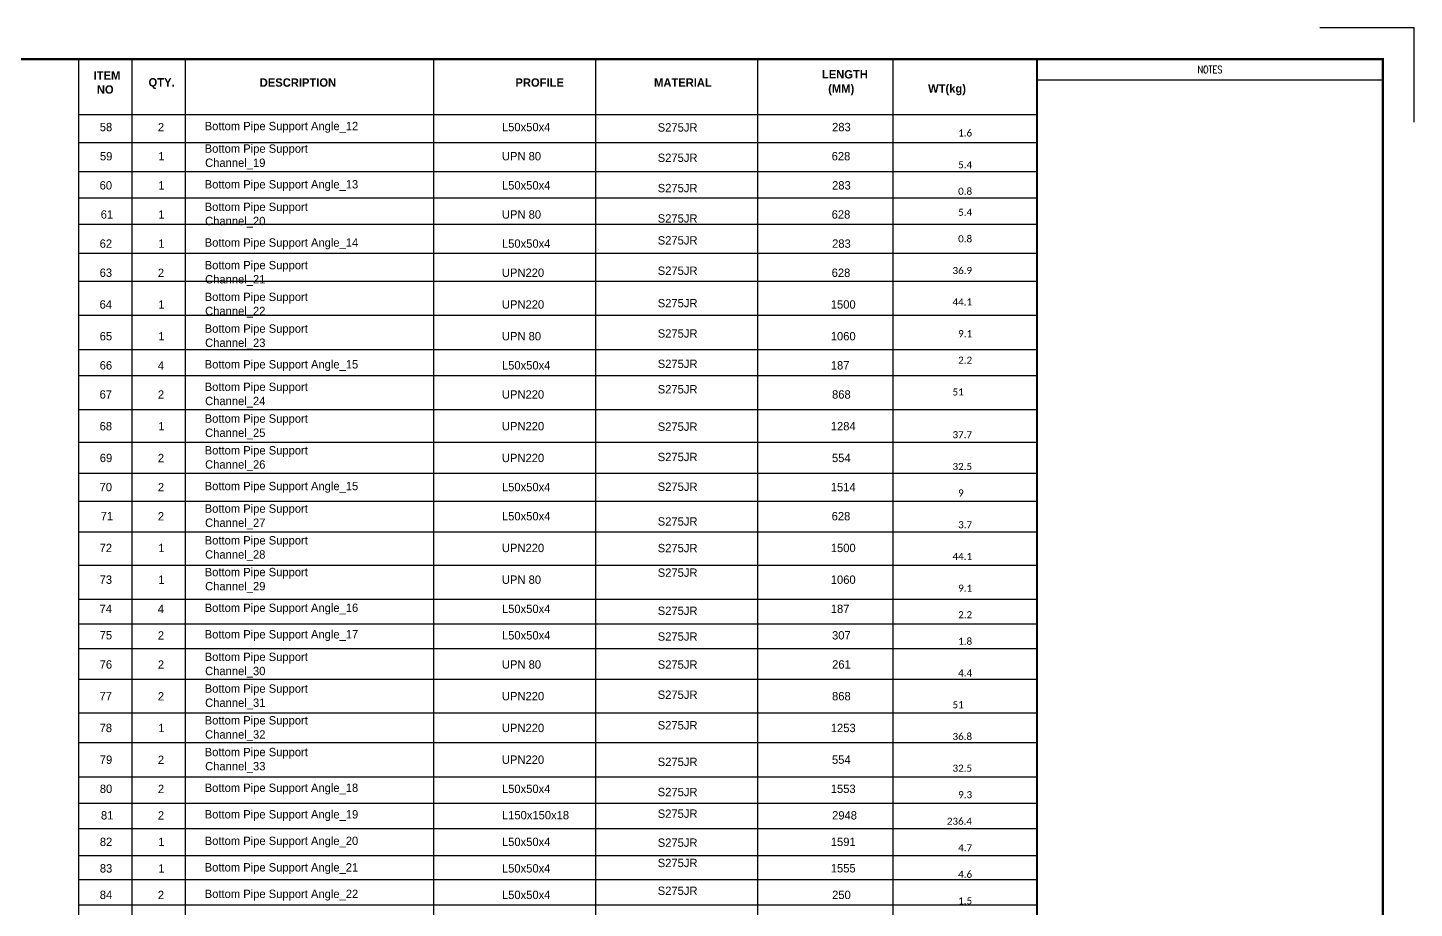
# Model space of a CAD drawing. Header units: millimetres. Extents: x 0 to 16187, y -20471 to 6290.
# Drawn here: x 4717 to 5379, y 421 to 841 of the extents above; entities that cross this region are included whole.
import ezdxf
from ezdxf.enums import TextEntityAlignment as Align

# ---------------------------------------------------------------- set-up
doc = ezdxf.new("R2010")
doc.units = ezdxf.units.MM
doc.layers.add('BORDER1', color=3, linetype='Continuous')
doc.layers.add('BORDER2', color=7, linetype='Continuous')
doc.styles.add('MtXpl_Calibri', font='', dxfattribs={"height": 0.2})
doc.styles.add('MtXpl_Century_Gothic', font='', dxfattribs={"height": 0.2})
doc.styles.add('MtXpl_Century_Gothic1', font='', dxfattribs={"height": 0.2})
doc.styles.add('ROMANC', font='ROMANC', dxfattribs={"height": 5})
doc.styles.add('ROMANS', font='ROMANS.shx', dxfattribs={"width": 0.8})
doc.styles.add('ROMANT', font='ROMANT', dxfattribs={"height": 4})
doc.styles.get('MtXpl_Calibri').set_extended_font_data('Calibri')
doc.styles.get('MtXpl_Century_Gothic').set_extended_font_data('Century Gothic', bold=True)
doc.styles.get('MtXpl_Century_Gothic1').set_extended_font_data('Century Gothic')

# ---------------------------------------------------------------- blocks, each defined once
blk = doc.blocks.new('*U609')
at = {"layer": 'BORDER1', "color": 154, "true_color": 0x1859a9, "const_width": 1}
blk.add_lwpolyline([(1.81, 811), (1144, 811), (1144, 0), (0, 0), (0, 811)], close=True, dxfattribs=at)
blk.add_lwpolyline([(979, 0), (979, 811)], dxfattribs=at)
at = {"layer": 'BORDER2'}
for points in [[(1159, 781), (1159, 826), (1114, 826)], [(1144, 801), (979, 801)]]:
    blk.add_lwpolyline(points, dxfattribs=at)
at = {"layer": 'BORDER2', "style": 'ROMANC', "width": 0.8}
blk.add_text('NOTES', height=3.5, dxfattribs=at).set_placement((1061.5, 806), align=Align.MIDDLE_CENTER)
at = {"layer": 'BORDER2', "flags": 8}
for tag, height, style, p in [('REV-A', 3.24, 'ROMANS', (986.93, 140.25)), ('RE-A', 8.06, 'ROMANT', (1084.63, 7.17))]:
    blk.add_attdef(tag, text='', height=height, dxfattribs=dict(at, style=style)).set_placement(p, align=Align.CENTER)
at = {"layer": 'BORDER2', "style": 'ROMANS', "width": 3.830216}
blk.add_attdef('DATE-A', text='', height=3.24, dxfattribs=at).set_placement((995.51, 140.25), (1008.51, 140.25), align=Align.FIT)
at = {"layer": 'BORDER2'}
for tag, height, style, p in [('DRN-A', 3.24, 'ROMANS', (1018.38, 140.25)), ('CHD-A', 3.24, 'ROMANS', (1032.35, 140.25)), ('APD-A', 3.24, 'ROMANS', (1046.64, 140.25)), ('CONS_CONT_VEND', 4.2, 'ROMANC', (1061.39, 72.83))]:
    blk.add_attdef(tag, text='', height=height, dxfattribs=dict(at, style=style)).set_placement(p, align=Align.CENTER)
at = {"layer": 'BORDER2', "style": 'ROMANS', "width": 0.8}
for tag, p, height in [('1:X', (997.23, 122.55), 3.5), ('LOC', (1042.74, 122.55), 3.5), ('PROJ_NO', (1118.64, 122.55), 3.5), ('CONS_DRG_NO', (1011, 63), 3)]:
    blk.add_attdef(tag, p, '', height=height, dxfattribs=at)
at = {"layer": 'BORDER2', "lineweight": 30, "width": 0.8, "flags": 104}
blk.add_attdef('COMMENTS-A', text='', height=2.2, dxfattribs=at).set_placement((1055.21, 142.07), align=Align.MIDDLE_LEFT)
at = {"layer": 'BORDER2', "style": 'ROMANS', "width": 0.8}
for tag, p in [('PROJECT_TITLE_1', (1061.07, 55.35)), ('PROJECT_TITLE_2', (1061.07, 49.3))]:
    blk.add_attdef(tag, text='', height=3.5, dxfattribs=at).set_placement(p, align=Align.MIDDLE)
at = {"layer": 'BORDER2', "style": 'ROMANT', "width": 0.8}
for tag, p in [('DRG_TITLE_1', (1061.07, 36.31)), ('DRG_TITLE_2', (1061.07, 28.31)), ('DRG_TITLE_3', (1061.07, 20.31))]:
    blk.add_attdef(tag, text='', height=5, dxfattribs=at).set_placement(p, align=Align.CENTER)
at = {"layer": 'BORDER2', "style": 'ROMANT'}
for tag, p in [('AR', (995, 7.17)), ('PA', (1011.74, 7.17)), ('DC', (1028.45, 7.17)), ('TS', (1120.84, 7.17))]:
    blk.add_attdef(tag, p, '', height=8.06, dxfattribs=at)
for tag, p in [('SRNO', (1074.7, 7.17)), ('SH', (1115.8, 7.18))]:
    blk.add_attdef(tag, text='', height=8.06, dxfattribs=at).set_placement(p, align=Align.RIGHT)
at = {"layer": 'BORDER2', "style": 'ROMANS', "flags": 2}
blk.add_attdef('TB_VERSION', text='', height=2, dxfattribs=at).set_placement((1, -1), align=Align.TOP_LEFT)

msp = doc.modelspace()

# ---------------------------------------------------------------- linework, layer by layer
at = {"color": 0, "linetype": 'ByBlock', "lineweight": -2}
for p, q in [((4741.25796, 826), (5121.36221, 826)), ((4741.25796, 799.64992), (5121.36221, 799.64992)), ((4741.25796, 658.76749), (5198.62903, 658.76749))]:
    msp.add_line(p, q, dxfattribs=at)
for p, q in [((4741.25796, 826), (4741.25796, 16.72194)), ((4766.724, 826), (4766.724, 658.76749)), ((4792.19004, 826), (4792.19004, 658.76749)), ((4910.70273, 826), (4910.70273, 658.76749)), ((4987.96955, 826), (4987.96955, 658.76749)), ((5065.23637, 826), (5065.23637, 17.8191)), ((5129.85131, 826), (5129.85131, 799.64992)), ((4741.25796, 799.64992), (5198.62903, 799.64992)), ((5129.85131, 799.64992), (5129.85131, 658.76749)), ((5198.62903, 799.64992), (5198.62903, 658.76749)), ((4741.25796, 786.29623), (5198.62903, 786.29623)), ((4741.25796, 772.42088), (5198.62903, 772.42088)), ((4741.25796, 759.85456), (5198.62903, 759.85456)), ((4741.25796, 747.28824), (5198.62903, 747.28824)), ((4741.25796, 733.41289), (5198.62903, 733.41289)), ((4741.25796, 720.0592), (5198.62903, 720.0592)), ((4741.25796, 703.8245), (5198.62903, 703.8245)), ((4741.25796, 687.42226), (5198.62903, 687.42226)), ((4741.25796, 675.10419), (5198.62903, 675.10419)), ((4741.25796, 658.76749), (5198.62903, 658.76749)), ((4741.25796, 658.76749), (5198.62903, 658.76749)), ((4766.724, 658.76749), (4766.724, 16.72194)), ((4792.19004, 658.76749), (4792.19004, 16.72194)), ((4910.70273, 658.76749), (4910.70273, 16.72194)), ((4987.96955, 658.76749), (4987.96955, 16.72194)), ((5129.85131, 658.76749), (5129.85131, 16.72194)), ((5198.62903, 658.76749), (5198.62903, 16.72194)), ((4741.25796, 643.15152), (5198.62903, 643.15152)), ((4741.25796, 628.49654), (5198.62903, 628.49654)), ((4741.25796, 615.04278), (5198.62903, 615.04278)), ((4741.25796, 600.38779), (5198.62903, 600.38779)), ((4741.25796, 584.58024), (5198.62903, 584.58024)), ((4741.25796, 568.32991), (5198.62903, 568.32991)), ((4741.25796, 556.50433), (5198.62903, 556.50433)), ((4741.25796, 544.67875), (5198.62903, 544.67875)), ((4741.25796, 530.1727), (5198.62903, 530.1727)), ((4741.25796, 514.0899), (5198.62903, 514.0899)), ((4741.25796, 499.8992), (5198.62903, 499.8992)), ((4741.25796, 483.50106), (5198.62903, 483.50106)), ((4741.25796, 470.91849), (5198.62903, 470.91849)), ((4741.25796, 458.85147), (5198.62903, 458.85147)), ((4741.25796, 446.00593), (5198.62903, 446.00593)), ((4741.25796, 434.52279), (5198.62903, 434.52279)), ((4741.25796, 422.45577), (5198.62903, 422.45577))]:
    msp.add_line(p, q)

# ---------------------------------------------------------------- block references
at = {"layer": 'BORDER1'}
msp.add_blockref('*U609', (4219.62903, 15), dxfattribs=at)

# ---------------------------------------------------------------- texts
at = {"color": 0}
for s, height, style, p in [('LENGTH', 3.9884, 'MtXpl_Century_Gothic', (5095.98544, 816.77965)), ('ITEM', 3.9884, 'MtXpl_Century_Gothic', (4748.49034, 816.2645)), ('QTY.', 3.9884, 'MtXpl_Century_Gothic', (4774.68928, 812.94761)), ('DESCRIPTION', 3.9884, 'MtXpl_Century_Gothic', (4827.73054, 812.84051)), ('PROFILE', 3.9884, 'MtXpl_Century_Gothic', (4949.74706, 812.84051)), ('MATERIAL', 3.9884, 'MtXpl_Century_Gothic', (5015.88948, 812.84051)), ('(MM)', 3.9884, 'MtXpl_Century_Gothic', (5098.98284, 809.95608)), ('WT(kg)', 3.9884, 'MtXpl_Century_Gothic', (5146.65005, 810.00624)), ('NO', 3.9884, 'MtXpl_Century_Gothic', (4750.01683, 809.51684)), ('58', 3.9884, 'MtXpl_Century_Gothic1', (4751.4064, 791.59835)), ('2', 3.9884, 'MtXpl_Century_Gothic1', (4779.11963, 791.54819)), ('Bottom Pipe Support Angle_12', 3.9884, 'MtXpl_Century_Gothic1', (4801.48017, 792.08775)), ('L50x50x4', 3.9884, 'MtXpl_Century_Gothic1', (4943.30281, 791.59835)), ('S275JR', 3.9884, 'MtXpl_Century_Gothic1', (5017.63611, 791.42405)), ('283', 3.9884, 'MtXpl_Century_Gothic1', (5100.83768, 791.59835)), ('1.6', 3.3748, 'MtXpl_Calibri', (5160.99998, 789.08373)), ('59', 3.9884, 'MtXpl_Century_Gothic1', (4751.48638, 777.69701)), ('1', 3.9884, 'MtXpl_Century_Gothic1', (4779.33925, 777.69701)), ('Bottom Pipe Support', 3.9884, 'MtXpl_Century_Gothic1', (4801.48017, 781.32977)), ('UPN 80', 3.9884, 'MtXpl_Century_Gothic1', (4943.28926, 777.69701)), ('S275JR', 3.9884, 'MtXpl_Century_Gothic1', (5017.63611, 776.94736)), ('628', 3.9884, 'MtXpl_Century_Gothic1', (5100.62891, 777.69701)), ('Channel_19', 3.9884, 'MtXpl_Century_Gothic1', (4801.67538, 774.58212)), ('5.4', 3.3748, 'MtXpl_Calibri', (5160.99998, 773.93733)), ('60', 3.9884, 'MtXpl_Century_Gothic1', (4751.32641, 763.79567)), ('1', 3.9884, 'MtXpl_Century_Gothic1', (4779.33925, 763.79567)), ('Bottom Pipe Support Angle_13', 3.9884, 'MtXpl_Century_Gothic1', (4801.48017, 764.28506)), ('L50x50x4', 3.9884, 'MtXpl_Century_Gothic1', (4943.30281, 763.79567)), ('283', 3.9884, 'MtXpl_Century_Gothic1', (5100.83768, 763.79567)), ('S275JR', 3.9884, 'MtXpl_Century_Gothic1', (5017.63611, 762.47067)), ('0.8', 3.3748, 'MtXpl_Calibri', (5160.99998, 761.28105)), ('Bottom Pipe Support', 3.9884, 'MtXpl_Century_Gothic1', (4801.48017, 753.52708)), ('5.4', 3.3748, 'MtXpl_Calibri', (5160.99998, 751.24279)), ('61', 3.9884, 'MtXpl_Century_Gothic1', (4751.87004, 749.89432)), ('1', 3.9884, 'MtXpl_Century_Gothic1', (4779.33925, 749.89432)), ('Channel_20', 3.9884, 'MtXpl_Century_Gothic1', (4801.67538, 746.77943)), ('UPN 80', 3.9884, 'MtXpl_Century_Gothic1', (4943.28926, 749.89432)), ('S275JR', 3.9884, 'MtXpl_Century_Gothic1', (5017.63611, 747.99397)), ('628', 3.9884, 'MtXpl_Century_Gothic1', (5100.62891, 749.89432)), ('S275JR', 3.9884, 'MtXpl_Century_Gothic1', (5017.63611, 737.522)), ('0.8', 3.3748, 'MtXpl_Calibri', (5160.99998, 738.58651)), ('62', 3.9884, 'MtXpl_Century_Gothic1', (4751.33861, 735.99298)), ('1', 3.9884, 'MtXpl_Century_Gothic1', (4779.33925, 735.99298)), ('Bottom Pipe Support Angle_14', 3.9884, 'MtXpl_Century_Gothic1', (4801.48017, 736.48238)), ('L50x50x4', 3.9884, 'MtXpl_Century_Gothic1', (4943.30281, 735.99298)), ('283', 3.9884, 'MtXpl_Century_Gothic1', (5100.83768, 735.99298)), ('Bottom Pipe Support', 3.9884, 'MtXpl_Century_Gothic1', (4801.48017, 725.7244)), ('63', 3.9884, 'MtXpl_Century_Gothic1', (4751.34403, 722.09164)), ('2', 3.9884, 'MtXpl_Century_Gothic1', (4779.11963, 722.04148)), ('Channel_21', 3.9884, 'MtXpl_Century_Gothic1', (4801.67538, 718.97675)), ('UPN220', 3.9884, 'MtXpl_Century_Gothic1', (4943.28926, 722.09164)), ('S275JR', 3.9884, 'MtXpl_Century_Gothic1', (5017.63611, 723.0453)), ('628', 3.9884, 'MtXpl_Century_Gothic1', (5100.62891, 722.09164)), ('36.9', 3.3748, 'MtXpl_Calibri', (5158.30533, 723.44011)), ('Bottom Pipe Support', 3.9884, 'MtXpl_Century_Gothic1', (4801.48017, 710.578)), ('64', 3.9884, 'MtXpl_Century_Gothic1', (4751.3115, 706.94524)), ('1', 3.9884, 'MtXpl_Century_Gothic1', (4779.33925, 706.94524)), ('Channel_22', 3.9884, 'MtXpl_Century_Gothic1', (4801.67538, 703.83035)), ('UPN220', 3.9884, 'MtXpl_Century_Gothic1', (4943.28926, 706.94524)), ('S275JR', 3.9884, 'MtXpl_Century_Gothic1', (5017.63611, 707.57671)), ('1500', 3.9884, 'MtXpl_Century_Gothic1', (5100.21407, 706.94524)), ('44.1', 3.3748, 'MtXpl_Calibri', (5158.30533, 708.45242)), ('65', 3.9884, 'MtXpl_Century_Gothic1', (4751.35895, 691.79884)), ('1', 3.9884, 'MtXpl_Century_Gothic1', (4779.33925, 691.79884)), ('Bottom Pipe Support', 3.9884, 'MtXpl_Century_Gothic1', (4801.48017, 695.4316)), ('UPN 80', 3.9884, 'MtXpl_Century_Gothic1', (4943.28926, 691.79884)), ('S275JR', 3.9884, 'MtXpl_Century_Gothic1', (5017.63611, 693.10002)), ('1060', 3.9884, 'MtXpl_Century_Gothic1', (5100.21407, 691.79884)), ('9.1', 3.3748, 'MtXpl_Calibri', (5160.99998, 693.30602)), ('Channel_23', 3.9884, 'MtXpl_Century_Gothic1', (4801.67538, 688.68395)), ('66', 3.9884, 'MtXpl_Century_Gothic1', (4751.35895, 677.8975)), ('4', 3.9884, 'MtXpl_Century_Gothic1', (4779.10471, 677.84734)), ('Bottom Pipe Support Angle_15', 3.9884, 'MtXpl_Century_Gothic1', (4801.48017, 678.3869)), ('L50x50x4', 3.9884, 'MtXpl_Century_Gothic1', (4943.30281, 677.8975)), ('S275JR', 3.9884, 'MtXpl_Century_Gothic1', (5017.63611, 678.62333)), ('187', 3.9884, 'MtXpl_Century_Gothic1', (5100.21407, 677.8975)), ('2.2', 3.3748, 'MtXpl_Calibri', (5160.99998, 680.64974)), ('Bottom Pipe Support', 3.9884, 'MtXpl_Century_Gothic1', (4801.48017, 667.62892)), ('S275JR', 3.9884, 'MtXpl_Century_Gothic1', (5017.63611, 666.47898)), ('51', 3.3748, 'MtXpl_Calibri', (5158.30533, 665.50334)), ('67', 3.9884, 'MtXpl_Century_Gothic1', (4751.3115, 663.99616)), ('2', 3.9884, 'MtXpl_Century_Gothic1', (4779.11963, 663.946)), ('Channel_24', 3.9884, 'MtXpl_Century_Gothic1', (4801.67538, 660.88127)), ('UPN220', 3.9884, 'MtXpl_Century_Gothic1', (4943.28926, 663.99616)), ('868', 3.9884, 'MtXpl_Century_Gothic1', (5100.81599, 663.99616)), ('Bottom Pipe Support', 3.9884, 'MtXpl_Century_Gothic1', (4801.48017, 652.48252)), ('68', 3.9884, 'MtXpl_Century_Gothic1', (4751.33183, 648.84976)), ('1', 3.9884, 'MtXpl_Century_Gothic1', (4779.33925, 648.84976)), ('Channel_25', 3.9884, 'MtXpl_Century_Gothic1', (4801.67538, 645.73487)), ('UPN220', 3.9884, 'MtXpl_Century_Gothic1', (4943.28926, 648.84976)), ('S275JR', 3.9884, 'MtXpl_Century_Gothic1', (5017.63611, 648.64439)), ('1284', 3.9884, 'MtXpl_Century_Gothic1', (5100.21407, 648.84976)), ('37.7', 3.3748, 'MtXpl_Calibri', (5158.30533, 645.09009)), ('69', 3.9884, 'MtXpl_Century_Gothic1', (4751.41182, 633.70336)), ('2', 3.9884, 'MtXpl_Century_Gothic1', (4779.11963, 633.6532)), ('Bottom Pipe Support', 3.9884, 'MtXpl_Century_Gothic1', (4801.48017, 637.33613)), ('UPN220', 3.9884, 'MtXpl_Century_Gothic1', (4943.28926, 633.70336)), ('S275JR', 3.9884, 'MtXpl_Century_Gothic1', (5017.63611, 634.16769)), ('554', 3.9884, 'MtXpl_Century_Gothic1', (5100.77803, 633.70336)), ('Channel_26', 3.9884, 'MtXpl_Century_Gothic1', (4801.67538, 630.58847)), ('32.5', 3.3748, 'MtXpl_Calibri', (5158.30533, 629.94369)), ('70', 3.9884, 'MtXpl_Century_Gothic1', (4751.31421, 619.80202)), ('2', 3.9884, 'MtXpl_Century_Gothic1', (4779.11963, 619.75186)), ('Bottom Pipe Support Angle_15', 3.9884, 'MtXpl_Century_Gothic1', (4801.48017, 620.29142)), ('L50x50x4', 3.9884, 'MtXpl_Century_Gothic1', (4943.30281, 619.80202)), ('S275JR', 3.9884, 'MtXpl_Century_Gothic1', (5017.63611, 619.97708)), ('1514', 3.9884, 'MtXpl_Century_Gothic1', (5100.21407, 619.80202)), ('9', 3.3748, 'MtXpl_Calibri', (5160.99998, 617.2874)), ('71', 3.9884, 'MtXpl_Century_Gothic1', (4751.85784, 605.95084)), ('2', 3.9884, 'MtXpl_Century_Gothic1', (4779.11963, 605.85052)), ('Bottom Pipe Support', 3.9884, 'MtXpl_Century_Gothic1', (4801.48017, 609.53344)), ('L50x50x4', 3.9884, 'MtXpl_Century_Gothic1', (4943.30281, 605.90068)), ('628', 3.9884, 'MtXpl_Century_Gothic1', (5100.62891, 605.90068)), ('Channel_27', 3.9884, 'MtXpl_Century_Gothic1', (4801.67538, 602.78579)), ('S275JR', 3.9884, 'MtXpl_Century_Gothic1', (5017.63611, 603.39102)), ('3.7', 3.3748, 'MtXpl_Calibri', (5160.99998, 602.14101)), ('Bottom Pipe Support', 3.9884, 'MtXpl_Century_Gothic1', (4801.48017, 594.38704)), ('72', 3.9884, 'MtXpl_Century_Gothic1', (4751.32641, 590.75428)), ('1', 3.9884, 'MtXpl_Century_Gothic1', (4779.33925, 590.75428)), ('Channel_28', 3.9884, 'MtXpl_Century_Gothic1', (4801.67538, 587.63939)), ('UPN220', 3.9884, 'MtXpl_Century_Gothic1', (4943.28926, 590.75428)), ('S275JR', 3.9884, 'MtXpl_Century_Gothic1', (5017.63611, 590.67805)), ('1500', 3.9884, 'MtXpl_Century_Gothic1', (5100.21407, 590.75428)), ('44.1', 3.3748, 'MtXpl_Calibri', (5158.30533, 586.99461)), ('Bottom Pipe Support', 3.9884, 'MtXpl_Century_Gothic1', (4801.48017, 579.24065)), ('S275JR', 3.9884, 'MtXpl_Century_Gothic1', (5017.63611, 578.96411)), ('73', 3.9884, 'MtXpl_Century_Gothic1', (4751.33183, 575.60788)), ('1', 3.9884, 'MtXpl_Century_Gothic1', (4779.33925, 575.60788)), ('Channel_29', 3.9884, 'MtXpl_Century_Gothic1', (4801.67538, 572.49299)), ('UPN 80', 3.9884, 'MtXpl_Century_Gothic1', (4943.28926, 575.60788)), ('1060', 3.9884, 'MtXpl_Century_Gothic1', (5100.21407, 575.60788)), ('9.1', 3.3748, 'MtXpl_Calibri', (5160.99998, 571.84821)), ('74', 3.9884, 'MtXpl_Century_Gothic1', (4751.2993, 561.70654)), ('4', 3.9884, 'MtXpl_Century_Gothic1', (4779.10471, 561.65638)), ('Bottom Pipe Support Angle_16', 3.9884, 'MtXpl_Century_Gothic1', (4801.48017, 562.19594)), ('L50x50x4', 3.9884, 'MtXpl_Century_Gothic1', (4943.30281, 561.70654)), ('S275JR', 3.9884, 'MtXpl_Century_Gothic1', (5017.63611, 560.75071)), ('187', 3.9884, 'MtXpl_Century_Gothic1', (5100.21407, 561.70654)), ('2.2', 3.3748, 'MtXpl_Calibri', (5160.99998, 559.19192)), ('75', 3.9884, 'MtXpl_Century_Gothic1', (4751.34675, 549.10042)), ('2', 3.9884, 'MtXpl_Century_Gothic1', (4779.11963, 549.0001)), ('Bottom Pipe Support Angle_17', 3.9884, 'MtXpl_Century_Gothic1', (4801.48017, 549.53966)), ('L50x50x4', 3.9884, 'MtXpl_Century_Gothic1', (4943.30281, 549.05026)), ('S275JR', 3.9884, 'MtXpl_Century_Gothic1', (5017.63611, 548.48421)), ('307', 3.9884, 'MtXpl_Century_Gothic1', (5100.80785, 549.05026)), ('1.8', 3.3748, 'MtXpl_Calibri', (5160.99998, 546.53564)), ('Bottom Pipe Support', 3.9884, 'MtXpl_Century_Gothic1', (4801.48017, 538.78167)), ('76', 3.9884, 'MtXpl_Century_Gothic1', (4751.34675, 535.14891)), ('2', 3.9884, 'MtXpl_Century_Gothic1', (4779.11963, 535.09875)), ('Channel_30', 3.9884, 'MtXpl_Century_Gothic1', (4801.67538, 532.03402)), ('UPN 80', 3.9884, 'MtXpl_Century_Gothic1', (4943.28926, 535.14891)), ('S275JR', 3.9884, 'MtXpl_Century_Gothic1', (5017.63611, 535.11262)), ('261', 3.9884, 'MtXpl_Century_Gothic1', (5100.83768, 535.14891)), ('4.4', 3.3748, 'MtXpl_Calibri', (5160.99998, 531.38924)), ('77', 3.9884, 'MtXpl_Century_Gothic1', (4751.2993, 520.05268)), ('2', 3.9884, 'MtXpl_Century_Gothic1', (4779.11963, 519.95236)), ('Bottom Pipe Support', 3.9884, 'MtXpl_Century_Gothic1', (4801.48017, 523.63528)), ('UPN220', 3.9884, 'MtXpl_Century_Gothic1', (4943.28926, 520.00252)), ('S275JR', 3.9884, 'MtXpl_Century_Gothic1', (5017.63611, 520.71494)), ('868', 3.9884, 'MtXpl_Century_Gothic1', (5100.81599, 520.00252)), ('Channel_31', 3.9884, 'MtXpl_Century_Gothic1', (4801.67538, 516.88762)), ('51', 3.3748, 'MtXpl_Calibri', (5158.30533, 516.24284)), ('Bottom Pipe Support', 3.9884, 'MtXpl_Century_Gothic1', (4801.48017, 508.48888)), ('S275JR', 3.9884, 'MtXpl_Century_Gothic1', (5017.63611, 506.13846)), ('78', 3.9884, 'MtXpl_Century_Gothic1', (4751.31963, 504.85612)), ('1', 3.9884, 'MtXpl_Century_Gothic1', (4779.33925, 504.85612)), ('Channel_32', 3.9884, 'MtXpl_Century_Gothic1', (4801.67538, 501.74123)), ('UPN220', 3.9884, 'MtXpl_Century_Gothic1', (4943.28926, 504.85612)), ('1253', 3.9884, 'MtXpl_Century_Gothic1', (5100.21407, 504.85612)), ('36.8', 3.3748, 'MtXpl_Calibri', (5158.30533, 501.09644)), ('Bottom Pipe Support', 3.9884, 'MtXpl_Century_Gothic1', (4801.48017, 493.34248)), ('79', 3.9884, 'MtXpl_Century_Gothic1', (4751.39962, 489.70972)), ('2', 3.9884, 'MtXpl_Century_Gothic1', (4779.11963, 489.65956)), ('Channel_33', 3.9884, 'MtXpl_Century_Gothic1', (4801.67538, 486.59483)), ('UPN220', 3.9884, 'MtXpl_Century_Gothic1', (4943.28926, 489.70972)), ('S275JR', 3.9884, 'MtXpl_Century_Gothic1', (5017.63611, 488.65566)), ('554', 3.9884, 'MtXpl_Century_Gothic1', (5100.77803, 489.70972)), ('32.5', 3.3748, 'MtXpl_Calibri', (5158.30533, 485.95005)), ('80', 3.9884, 'MtXpl_Century_Gothic1', (4751.41995, 475.80838)), ('2', 3.9884, 'MtXpl_Century_Gothic1', (4779.11963, 475.75822)), ('Bottom Pipe Support Angle_18', 3.9884, 'MtXpl_Century_Gothic1', (4801.48017, 476.29778)), ('L50x50x4', 3.9884, 'MtXpl_Century_Gothic1', (4943.30281, 475.80838)), ('S275JR', 3.9884, 'MtXpl_Century_Gothic1', (5017.63611, 474.27313)), ('1553', 3.9884, 'MtXpl_Century_Gothic1', (5100.21407, 475.80838)), ('9.3', 3.3748, 'MtXpl_Calibri', (5160.99998, 473.29376)), ('81', 3.9884, 'MtXpl_Century_Gothic1', (4751.96358, 463.15209)), ('2', 3.9884, 'MtXpl_Century_Gothic1', (4779.11963, 463.10193)), ('Bottom Pipe Support Angle_19', 3.9884, 'MtXpl_Century_Gothic1', (4801.48017, 463.64149)), ('L150x150x18', 3.9884, 'MtXpl_Century_Gothic1', (4943.30281, 463.22581)), ('S275JR', 3.9884, 'MtXpl_Century_Gothic1', (5017.63611, 463.9516)), ('2948', 3.9884, 'MtXpl_Century_Gothic1', (5100.83768, 463.15209)), ('236.4', 3.3748, 'MtXpl_Calibri', (5155.61068, 460.63747)), ('82', 3.9884, 'MtXpl_Century_Gothic1', (4751.43215, 450.49581)), ('1', 3.9884, 'MtXpl_Century_Gothic1', (4779.33925, 450.49581)), ('Bottom Pipe Support Angle_20', 3.9884, 'MtXpl_Century_Gothic1', (4801.48017, 450.9852)), ('L50x50x4', 3.9884, 'MtXpl_Century_Gothic1', (4943.30281, 450.49581)), ('S275JR', 3.9884, 'MtXpl_Century_Gothic1', (5017.63611, 450.10647)), ('1591', 3.9884, 'MtXpl_Century_Gothic1', (5100.21407, 450.49581)), ('4.7', 3.3748, 'MtXpl_Calibri', (5160.99998, 447.98119)), ('S275JR', 3.9884, 'MtXpl_Century_Gothic1', (5017.63611, 440.4225)), ('83', 3.9884, 'MtXpl_Century_Gothic1', (4751.43758, 437.83952)), ('1', 3.9884, 'MtXpl_Century_Gothic1', (4779.33925, 437.83952)), ('Bottom Pipe Support Angle_21', 3.9884, 'MtXpl_Century_Gothic1', (4801.48017, 438.32892)), ('L50x50x4', 3.9884, 'MtXpl_Century_Gothic1', (4943.30281, 437.83952)), ('1555', 3.9884, 'MtXpl_Century_Gothic1', (5100.21407, 437.88968)), ('4.6', 3.3748, 'MtXpl_Calibri', (5160.99998, 435.3249)), ('S275JR', 3.9884, 'MtXpl_Century_Gothic1', (5017.63611, 427.13628)), ('84', 3.9884, 'MtXpl_Century_Gothic1', (4751.40504, 425.18323)), ('2', 3.9884, 'MtXpl_Century_Gothic1', (4779.11963, 425.13307)), ('Bottom Pipe Support Angle_22', 3.9884, 'MtXpl_Century_Gothic1', (4801.48017, 425.67263)), ('L50x50x4', 3.9884, 'MtXpl_Century_Gothic1', (4943.30281, 425.18323)), ('250', 3.9884, 'MtXpl_Century_Gothic1', (5100.83768, 425.18323)), ('1.5', 3.3748, 'MtXpl_Calibri', (5160.99998, 422.66861))]:
    msp.add_text(s, height=height, dxfattribs=dict(at, style=style)).set_placement(p)

doc.saveas('drawing.dxf')
